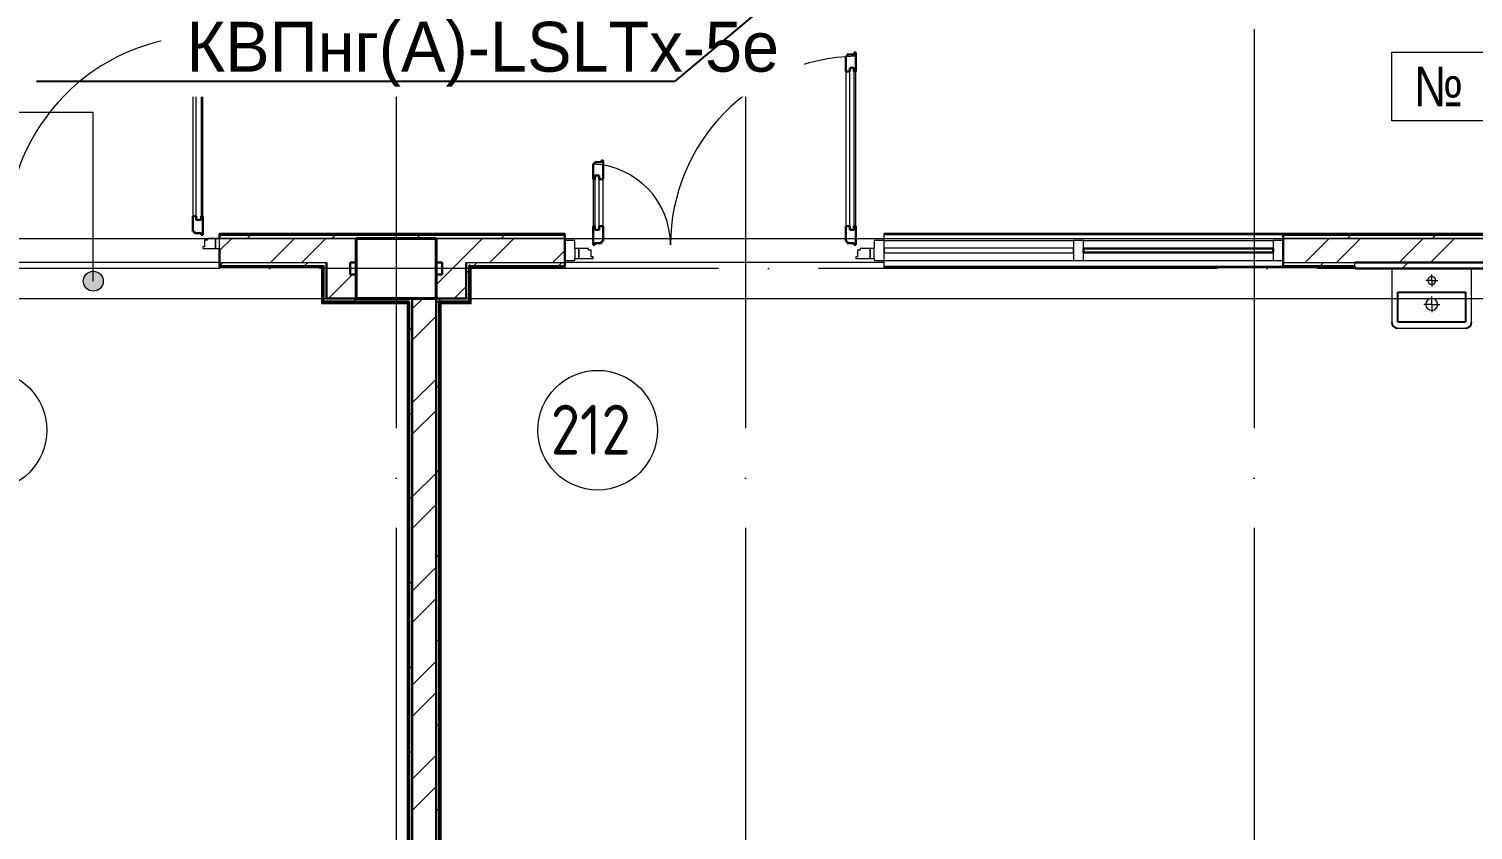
# Model space of a CAD drawing. Header units: millimetres. Extents: x -695119 to 412940, y -249585 to 622758.
# Drawn here: x 291100 to 298338, y 63646 to 67663 of the extents above; entities that cross this region are included whole.
import ezdxf
from ezdxf import colors
from ezdxf.entities.mleader import LeaderData, LeaderLine
from ezdxf.enums import TextEntityAlignment as Align
from ezdxf.math import Vec2, Vec3

# ---------------------------------------------------------------- set-up
doc = ezdxf.new("R2010")
doc.units = ezdxf.units.MM
doc.linetypes.add('ADSK_Линия сетки', pattern=[25, 20, -2.5, 0, -2.5])
doc.linetypes.add('ADSK_Сверху', pattern=[450, 300, -150])
for name, color, linetype, lineweight in [('1.АПС_текст', 7, 'Continuous', 15), ('_СС_КНС-Внешние связи', 250, 'Continuous', 30), ('Аннотация', 252, 'Continuous', 18), ('Витраж', 252, 'Continuous', 9), ('Двери', 8, 'Continuous', 9), ('Линии', 7, 'Continuous', 9), ('Марки помещений', 8, 'Continuous', 20), ('Несущие колонны', 252, 'Continuous', 18), ('Ограждение', 8, 'Continuous', 9), ('Оси', 252, 'Continuous', 9), ('Панели витража', 8, 'Continuous', 9), ('Стены наружные', 252, 'Continuous', 18), ('Стены разрез', 7, 'Continuous', 30), ('Стены штриховка', 7, 'Continuous', 9), ('ТХ Текст', 251, 'Continuous', 0)]:
    doc.layers.add(name, color=color, linetype=linetype, lineweight=lineweight)
doc.layers.add('Двери открывание', color=7, linetype='Continuous', lineweight=9, true_color=0xc0c0c0)
doc.layers.add('Узлы', color=7, linetype='Continuous')
doc.styles.add('Arial Narrow МОЙ', font='ARIALN.TTF', dxfattribs={"height": 2.5})
doc.styles.add('GOST Common_2', font='', dxfattribs={"width": 0.9, "height": 250})
doc.styles.add('Mipgost_5', font='', dxfattribs={"height": 250})
doc.styles.get('GOST Common_2').set_extended_font_data('GOST type B')
doc.styles.get('Mipgost_5').set_extended_font_data('Mipgost')

# ---------------------------------------------------------------- blocks, each defined once
blk = doc.blocks.new('план 2 этажа')
at = {"layer": 'Аннотация', "lineweight": 9, "true_color": 0x636466}
h = blk.add_hatch(color=251, dxfattribs=at)
edge = h.paths.add_edge_path()
edge.add_arc((291422.7, 66397.6), 50, 0, 360)
at = {"layer": 'Аннотация', "color": 251, "lineweight": 9, "true_color": 0x636466}
for p, q in [((291422.7, 67243.5), (291044.2, 67243.5)), ((291422.7, 66397.6), (291422.7, 67243.5))]:
    blk.add_line(p, q, dxfattribs=at)
blk.add_circle((291422.7, 66397.6), 50, dxfattribs=at)
at = {"layer": 'Витраж', "color": 251, "lineweight": 18, "true_color": 0x636466, "extrusion": (0, 0, -1)}
for p, q in [((293835.8, 66601.6), (293785.8, 66601.6)), ((293785.8, 66601.6), (293785.8, 66501.6)), ((293835.8, 66561.6), (293835.8, 66601.6)), ((295385.8, 66601.6), (295335.8, 66601.6)), ((295335.8, 66601.6), (295335.8, 66561.6)), ((295385.8, 66501.6), (295385.8, 66601.6)), ((296385.8, 66601.6), (296335.8, 66601.6)), ((296335.8, 66601.6), (296335.8, 66501.6)), ((296385.8, 66501.6), (296385.8, 66601.6)), ((293785.8, 66501.6), (293835.8, 66501.6)), ((293835.8, 66501.6), (293835.8, 66511.6)), ((295335.8, 66511.6), (295335.8, 66501.6)), ((295335.8, 66501.6), (295385.8, 66501.6)), ((296335.8, 66501.6), (296385.8, 66501.6))]:
    blk.add_line(p, q, dxfattribs=at)
at = {"layer": 'Витраж', "color": 251, "true_color": 0x636466}
for p, q in [((295385.8, 66601.6), (296335.8, 66601.6)), ((296385.8, 66601.6), (297335.8, 66601.6)), ((295385.8, 66501.6), (296335.8, 66501.6)), ((296385.8, 66501.6), (297335.8, 66501.6))]:
    blk.add_line(p, q, dxfattribs=at)
at = {"layer": 'Витраж', "color": 251, "lineweight": 18, "true_color": 0x636466}
for p, q in [((297385.8, 66601.6), (297335.8, 66601.6)), ((297335.8, 66601.6), (297335.8, 66501.6)), ((297385.8, 66501.6), (297385.8, 66601.6)), ((297335.8, 66501.6), (297385.8, 66501.6))]:
    blk.add_line(p, q, dxfattribs=at)
at = {"layer": 'Двери', "color": 251, "lineweight": 30, "true_color": 0x636466}
for p, q in [((291929.8, 67609.6), (291921.8, 67609.6)), ((291921.8, 67609.6), (291921.8, 67533.6)), ((291963.8, 67618.6), (291929.8, 67618.6)), ((291929.8, 67618.6), (291929.8, 67609.6)), ((291971.8, 67627.6), (291963.8, 67627.6)), ((291963.8, 67627.6), (291963.8, 67618.6)), ((291971.8, 67533.6), (291971.8, 67627.6)), ((291938.8, 67533.6), (291938.8, 67551.6)), ((291938.8, 67551.6), (291962.8, 67551.6)), ((291962.8, 67551.6), (291962.8, 67533.6)), ((295243.8, 67543.6), (295235.8, 67543.6)), ((295235.8, 67543.6), (295235.8, 67534.6)), ((295243.8, 67449.6), (295243.8, 67543.6)), ((291921.8, 67533.6), (291938.8, 67533.6)), ((291962.8, 67533.6), (291971.8, 67533.6)), ((295201.8, 67525.6), (295193.8, 67525.6)), ((295193.8, 67525.6), (295193.8, 67449.6)), ((295235.8, 67534.6), (295201.8, 67534.6)), ((295201.8, 67534.6), (295201.8, 67525.6)), ((295213.8, 67449.6), (295213.8, 67467.6)), ((295213.8, 67467.6), (295234.8, 67467.6)), ((295234.8, 67467.6), (295234.8, 67449.6)), ((295193.8, 67449.6), (295213.8, 67449.6)), ((295234.8, 67449.6), (295243.8, 67449.6)), ((293935.8, 66985.6), (293927.8, 66985.6)), ((293927.8, 66985.6), (293927.8, 66909.6)), ((293969.8, 66994.6), (293935.8, 66994.6)), ((293935.8, 66994.6), (293935.8, 66985.6)), ((293977.8, 67003.6), (293969.8, 67003.6)), ((293969.8, 67003.6), (293969.8, 66994.6)), ((293977.8, 66909.6), (293977.8, 67003.6)), ((293936.8, 66909.6), (293927.8, 66909.6)), ((293936.8, 66927.6), (293936.8, 66909.6)), ((293957.8, 66927.6), (293936.8, 66927.6)), ((293957.8, 66909.6), (293957.8, 66927.6)), ((293977.8, 66909.6), (293957.8, 66909.6)), ((291921.8, 66723.6), (291921.8, 66647.6)), ((291921.8, 66723.6), (291938.8, 66723.6)), ((291938.8, 66723.6), (291938.8, 66705.6)), ((291938.8, 66705.6), (291962.8, 66705.6)), ((291962.8, 66723.6), (291971.8, 66723.6)), ((291962.8, 66705.6), (291962.8, 66723.6)), ((291971.8, 66629.6), (291971.8, 66723.6)), ((293927.8, 66673.6), (293927.8, 66579.6)), ((293936.8, 66673.6), (293927.8, 66673.6)), ((293936.8, 66655.6), (293936.8, 66673.6)), ((293957.8, 66673.6), (293957.8, 66655.6)), ((293977.8, 66673.6), (293957.8, 66673.6)), ((293977.8, 66597.6), (293977.8, 66673.6)), ((295193.8, 66673.6), (295193.8, 66597.6)), ((295193.8, 66673.6), (295213.8, 66673.6)), ((295213.8, 66673.6), (295213.8, 66655.6)), ((295234.8, 66673.6), (295243.8, 66673.6)), ((295234.8, 66655.6), (295234.8, 66673.6)), ((295243.8, 66579.6), (295243.8, 66673.6)), ((291921.8, 66647.6), (291929.8, 66647.6)), ((291929.8, 66647.6), (291929.8, 66638.6)), ((291929.8, 66638.6), (291963.8, 66638.6)), ((291963.8, 66638.6), (291963.8, 66629.6)), ((291963.8, 66629.6), (291971.8, 66629.6)), ((293957.8, 66655.6), (293936.8, 66655.6)), ((293969.8, 66588.6), (293969.8, 66597.6)), ((293969.8, 66597.6), (293977.8, 66597.6)), ((295193.8, 66597.6), (295201.8, 66597.6)), ((295201.8, 66597.6), (295201.8, 66588.6)), ((295213.8, 66655.6), (295234.8, 66655.6)), ((293927.8, 66579.6), (293935.8, 66579.6)), ((293935.8, 66579.6), (293935.8, 66588.6)), ((293935.8, 66588.6), (293969.8, 66588.6)), ((295201.8, 66588.6), (295235.8, 66588.6)), ((295235.8, 66588.6), (295235.8, 66579.6)), ((295235.8, 66579.6), (295243.8, 66579.6))]:
    blk.add_line(p, q, dxfattribs=at)
at = {"layer": 'Двери', "color": 251, "true_color": 0x636466}
for p, q in [((291938.8, 66705.6), (291938.8, 67551.6)), ((291938.8, 67551.6), (291962.8, 67551.6)), ((291962.8, 67551.6), (291962.8, 66705.6)), ((291921.8, 67533.6), (291921.8, 66723.6)), ((291971.8, 66723.6), (291971.8, 67533.6)), ((295213.8, 66655.6), (295213.8, 67467.6)), ((295213.8, 67467.6), (295234.8, 67467.6)), ((295234.8, 67467.6), (295234.8, 66655.6)), ((295193.8, 67449.6), (295193.8, 66673.6)), ((295243.8, 66673.6), (295243.8, 67449.6)), ((293927.8, 66909.6), (293927.8, 66673.6)), ((293936.8, 66927.6), (293936.8, 66655.6)), ((293957.8, 66927.6), (293936.8, 66927.6)), ((293957.8, 66655.6), (293957.8, 66927.6)), ((293977.8, 66673.6), (293977.8, 66909.6)), ((291962.8, 66705.6), (291938.8, 66705.6)), ((291994.8, 66603.6), (291980.8, 66603.6)), ((291980.8, 66603.6), (291980.8, 66569.6)), ((291994.8, 66611.6), (291994.8, 66603.6)), ((292035.8, 66611.6), (291994.8, 66611.6)), ((292055.8, 66611.6), (292035.8, 66611.6)), ((292035.8, 66611.6), (292035.8, 66561.6)), ((292035.8, 66561.6), (292035.8, 66611.6)), ((292055.8, 66561.6), (292055.8, 66611.6)), ((293936.8, 66655.6), (293957.8, 66655.6)), ((295234.8, 66655.6), (295213.8, 66655.6)), ((291980.8, 66569.6), (291971.8, 66569.6)), ((291971.8, 66569.6), (291971.8, 66561.6)), ((291971.8, 66561.6), (292035.8, 66561.6)), ((292035.8, 66561.6), (292055.8, 66561.6)), ((293835.8, 66561.6), (293835.8, 66511.6)), ((293855.8, 66561.6), (293835.8, 66561.6)), ((293855.8, 66511.6), (293855.8, 66561.6)), ((293904.8, 66561.6), (293855.8, 66561.6)), ((293855.8, 66561.6), (293855.8, 66511.6)), ((293904.8, 66553.6), (293904.8, 66561.6)), ((293918.8, 66553.6), (293904.8, 66553.6)), ((293918.8, 66519.6), (293918.8, 66553.6)), ((295266.8, 66553.6), (295252.8, 66553.6)), ((295252.8, 66553.6), (295252.8, 66519.6)), ((295266.8, 66561.6), (295266.8, 66553.6)), ((295315.8, 66561.6), (295266.8, 66561.6)), ((295335.8, 66561.6), (295315.8, 66561.6)), ((295315.8, 66561.6), (295315.8, 66511.6)), ((295315.8, 66511.6), (295315.8, 66561.6)), ((295335.8, 66511.6), (295335.8, 66561.6)), ((293835.8, 66511.6), (293855.8, 66511.6)), ((293855.8, 66511.6), (293927.8, 66511.6)), ((293927.8, 66519.6), (293918.8, 66519.6)), ((293927.8, 66511.6), (293927.8, 66519.6)), ((295252.8, 66519.6), (295243.8, 66519.6)), ((295243.8, 66519.6), (295243.8, 66511.6)), ((295243.8, 66511.6), (295315.8, 66511.6)), ((295315.8, 66511.6), (295335.8, 66511.6))]:
    blk.add_line(p, q, dxfattribs=at)
at = {"layer": 'Двери открывание', "color": 251, "true_color": 0x636466}
for centre, radius, start, end in [((291989.8, 66629.6), 998, 91.03345, 180), ((295261.8, 66579.6), 946, 91.09026, 180), ((293909.8, 66579.6), 406, 0, 87.45896)]:
    blk.add_arc(centre, radius, start, end, dxfattribs=at)
at = {"layer": 'Линии', "color": 251, "linetype": 'ADSK_Сверху', "ltscale": 100, "true_color": 0x636466}
for p, q in [((279385.8, 66611.6), (312595.8, 66611.6)), ((279385.8, 66311.6), (312595.8, 66311.6))]:
    blk.add_line(p, q, dxfattribs=at)
at = {"layer": 'Марки помещений', "color": 251, "true_color": 0x636466}
for centre in [(290890, 65650.8), (293950.6, 65650.8)]:
    blk.add_circle(centre, 300, dxfattribs=at)
at = {"layer": 'Несущие колонны', "color": 251, "lineweight": 40, "true_color": 0x636466}
for p, q in [((292740.8, 66611.6), (293140.8, 66611.6)), ((292740.8, 66311.6), (292740.8, 66611.6)), ((293140.8, 66611.6), (292740.8, 66611.6)), ((293140.8, 66611.6), (293140.8, 66311.6)), ((292740.8, 66491.6), (292740.8, 66311.6)), ((293140.8, 66311.6), (293140.8, 66491.6)), ((293140.8, 66311.6), (292740.8, 66311.6)), ((292740.8, 66311.6), (293140.8, 66311.6))]:
    blk.add_line(p, q, dxfattribs=at)
at = {"layer": 'Несущие колонны', "color": 251, "true_color": 0x636466}
for p, q in [((292740.8, 66611.6), (292740.8, 66491.6)), ((293140.8, 66491.6), (293140.8, 66611.6))]:
    blk.add_line(p, q, dxfattribs=at)
at = {"layer": 'Ограждение', "color": 251, "true_color": 0x636466}
for p, q in [((292055.8, 66631.6), (292055.8, 66636.6)), ((293785.8, 66636.6), (292055.8, 66636.6)), ((293785.8, 66636.6), (293785.8, 66631.6)), ((295385.8, 66631.6), (295385.8, 66636.6)), ((301485.8, 66636.6), (295385.8, 66636.6)), ((292055.8, 66466.6), (292055.8, 66471.6)), ((292055.8, 66466.6), (292565.8, 66466.6)), ((292565.8, 66466.6), (292570.8, 66471.6)), ((292565.8, 66466.6), (292565.8, 66286.6)), ((293310.8, 66471.6), (293315.8, 66466.6)), ((293315.8, 66466.6), (293785.8, 66466.6)), ((293315.8, 66286.6), (293315.8, 66466.6)), ((293785.8, 66471.6), (293785.8, 66466.6)), ((295385.8, 66466.6), (295385.8, 66471.6)), ((295385.8, 66466.6), (297745.8, 66466.6)), ((292565.8, 66286.6), (292570.8, 66291.6)), ((292565.8, 66286.6), (292995.8, 66286.6)), ((293000.8, 66291.6), (292995.8, 66286.6)), ((292995.8, 66286.6), (292995.8, 60496.6)), ((293165.8, 66286.6), (293160.8, 66291.6)), ((293165.8, 60496.6), (293165.8, 66286.6)), ((293165.8, 66286.6), (293315.8, 66286.6)), ((293315.8, 66286.6), (293310.8, 66291.6))]:
    blk.add_line(p, q, dxfattribs=at)
at = {"layer": 'Оси', "color": 251, "linetype": 'ADSK_Линия сетки', "ltscale": 100, "true_color": 0x636466}
for p, q in [((292940.8, 112662.3), (292940.8, 46685.5)), ((294690.8, 112662.3), (294690.8, 46685.5)), ((297240.8, 112662.3), (297240.8, 46685.5)), ((332058.1, 66461.6), (255080.8, 66461.6))]:
    blk.add_line(p, q, dxfattribs=at)
at = {"layer": 'Панели витража', "color": 251, "lineweight": 18, "true_color": 0x636466}
for p, q in [((296335.8, 66564.1), (295385.8, 66564.1)), ((295385.8, 66564.1), (295385.8, 66539.1)), ((295385.8, 66539.1), (296335.8, 66539.1)), ((296335.8, 66539.1), (296335.8, 66564.1))]:
    blk.add_line(p, q, dxfattribs=at)
at = {"layer": 'Стены наружные', "color": 251, "true_color": 0x636466}
for p, q in [((290986.8, 66611.6), (291994.8, 66611.6)), ((292740.8, 66491.6), (292740.8, 66611.6)), ((293140.8, 66611.6), (293140.8, 66491.6)), ((293785.8, 66611.6), (293927.8, 66611.6)), ((293977.8, 66611.6), (295193.8, 66611.6)), ((295243.8, 66611.6), (295385.8, 66611.6)), ((295385.8, 66601.6), (295385.8, 66631.6)), ((295385.8, 66631.6), (297385.8, 66631.6)), ((292055.8, 66491.6), (290925.8, 66491.6)), ((295385.8, 66491.6), (293785.8, 66491.6)), ((295385.8, 66471.6), (295385.8, 66501.6)), ((297385.8, 66471.6), (295385.8, 66471.6))]:
    blk.add_line(p, q, dxfattribs=at)
at = {"layer": 'Стены наружные', "color": 251, "lineweight": 30, "true_color": 0x636466}
for p, q in [((292055.8, 66631.6), (292055.8, 66611.6)), ((293785.8, 66631.6), (292055.8, 66631.6)), ((292740.8, 66611.6), (293140.8, 66611.6)), ((293785.8, 66471.6), (293785.8, 66631.6)), ((297385.8, 66631.6), (297385.8, 66471.6)), ((301455.8, 66631.6), (297385.8, 66631.6)), ((292055.8, 66561.6), (292055.8, 66471.6)), ((292055.8, 66471.6), (292570.8, 66471.6)), ((292570.8, 66471.6), (292570.8, 66291.6)), ((292575.8, 66476.6), (292575.8, 66296.6)), ((292590.8, 66491.6), (292590.8, 66311.6)), ((292710.8, 66491.6), (292740.8, 66491.6)), ((292710.8, 66431.6), (292710.8, 66491.6)), ((293140.8, 66491.6), (293170.8, 66491.6)), ((293170.8, 66491.6), (293170.8, 66431.6)), ((293290.8, 66311.6), (293290.8, 66491.6)), ((293305.8, 66476.6), (293310.8, 66476.6)), ((293305.8, 66296.6), (293305.8, 66476.6)), ((293310.8, 66291.6), (293310.8, 66471.6)), ((293310.8, 66471.6), (293785.8, 66471.6)), ((297385.8, 66471.6), (297745.8, 66471.6)), ((297745.8, 66491.6), (298520.8, 66491.6)), ((297745.8, 66471.6), (297745.8, 66461.6)), ((297745.8, 66461.6), (298500.8, 66461.6)), ((292740.8, 66431.6), (292710.8, 66431.6)), ((292740.8, 66311.6), (292740.8, 66431.6)), ((293140.8, 66431.6), (293140.8, 60486.6)), ((293170.8, 66431.6), (293140.8, 66431.6)), ((292590.8, 66311.6), (293140.8, 66311.6)), ((293020.8, 60486.6), (293020.8, 66311.6)), ((293290.8, 66311.6), (293140.8, 66311.6)), ((292570.8, 66291.6), (293000.8, 66291.6)), ((292575.8, 66296.6), (293005.8, 66296.6)), ((293000.8, 66291.6), (293000.8, 60496.6)), ((293005.8, 66296.6), (293005.8, 60491.6)), ((293155.8, 60491.6), (293155.8, 66296.6)), ((293155.8, 66296.6), (293305.8, 66296.6)), ((293160.8, 60496.6), (293160.8, 66291.6)), ((293160.8, 66291.6), (293310.8, 66291.6))]:
    blk.add_line(p, q, dxfattribs=at)
at = {"layer": 'Стены наружные', "color": 251, "linetype": 'Continuous', "lineweight": 9, "true_color": 0x636466}
for p, q in [((292055.8, 66551), (292116.4, 66611.6)), ((292067.2, 66626.6), (292072.2, 66631.6)), ((292138, 66626.6), (292143, 66631.6)), ((292193.7, 66611.6), (292208.7, 66626.6)), ((292208.7, 66626.6), (292213.7, 66631.6)), ((292279.4, 66626.6), (292284.4, 66631.6)), ((292310.7, 66491.6), (292430.7, 66611.6)), ((292350.1, 66626.6), (292355.1, 66631.6)), ((292420.8, 66626.6), (292425.8, 66631.6)), ((292467.9, 66491.6), (292587.9, 66611.6)), ((292491.5, 66626.6), (292496.5, 66631.6)), ((292562.2, 66626.6), (292567.2, 66631.6)), ((292617.9, 66611.6), (292632.9, 66626.6)), ((292632.9, 66626.6), (292637.9, 66631.6)), ((292703.6, 66626.6), (292708.6, 66631.6)), ((292774.3, 66626.6), (292779.3, 66631.6)), ((292845.1, 66626.6), (292850.1, 66631.6)), ((292915.8, 66626.6), (292920.8, 66631.6)), ((292986.5, 66626.6), (292991.5, 66631.6)), ((293042.2, 66611.6), (293057.2, 66626.6)), ((293057.2, 66626.6), (293062.2, 66631.6)), ((293127.9, 66626.6), (293132.9, 66631.6)), ((293198.6, 66626.6), (293203.6, 66631.6)), ((293253.6, 66491.6), (293373.6, 66611.6)), ((293269.3, 66626.6), (293274.3, 66631.6)), ((293340, 66626.6), (293345, 66631.6)), ((293410.7, 66626.6), (293415.7, 66631.6)), ((293410.8, 66491.6), (293530.8, 66611.6)), ((293466.5, 66611.6), (293481.5, 66626.6)), ((293481.5, 66626.6), (293486.5, 66631.6)), ((293552.2, 66626.6), (293557.2, 66631.6)), ((293622.9, 66626.6), (293627.9, 66631.6)), ((293693.6, 66626.6), (293698.6, 66631.6)), ((293764.3, 66626.6), (293769.3, 66631.6)), ((297441.3, 66626.6), (297446.3, 66631.6)), ((297496.8, 66491.6), (297616.8, 66611.6)), ((297512, 66626.6), (297517, 66631.6)), ((297582.7, 66626.6), (297587.7, 66631.6)), ((297653.4, 66626.6), (297658.4, 66631.6)), ((297654, 66491.6), (297774, 66611.6)), ((297709.1, 66611.6), (297724.1, 66626.6)), ((297724.1, 66626.6), (297729.1, 66631.6)), ((297794.8, 66626.6), (297799.8, 66631.6)), ((297865.5, 66626.6), (297870.5, 66631.6)), ((297936.2, 66626.6), (297941.2, 66631.6)), ((297968.3, 66491.6), (298088.3, 66611.6)), ((298006.9, 66626.6), (298011.9, 66631.6)), ((298077.6, 66626.6), (298082.6, 66631.6)), ((298125.4, 66491.6), (298245.4, 66611.6)), ((298133.4, 66611.6), (298148.4, 66626.6)), ((298148.4, 66626.6), (298153.4, 66631.6)), ((298219.1, 66626.6), (298224.1, 66631.6)), ((298289.8, 66626.6), (298294.8, 66631.6)), ((293725.1, 66491.6), (293785.8, 66552.3)), ((292055.8, 66473.8), (292058.7, 66476.6)), ((292058.7, 66476.6), (292073.7, 66491.6)), ((292124.4, 66471.6), (292129.4, 66476.6)), ((292195.1, 66471.6), (292200.1, 66476.6)), ((292265.8, 66471.6), (292270.8, 66476.6)), ((292336.5, 66471.6), (292341.5, 66476.6)), ((292407.2, 66471.6), (292412.2, 66476.6)), ((292477.9, 66471.6), (292482.9, 66476.6)), ((292482.9, 66476.6), (292497.9, 66491.6)), ((292548.6, 66471.6), (292553.6, 66476.6)), ((293193.6, 66431.6), (293253.6, 66491.6)), ((293290.8, 66436), (293305.8, 66451)), ((293305.8, 66451), (293310.8, 66456)), ((293326.5, 66471.6), (293331.5, 66476.6)), ((293331.5, 66476.6), (293346.5, 66491.6)), ((293397.2, 66471.6), (293402.2, 66476.6)), ((293467.9, 66471.6), (293472.9, 66476.6)), ((293538.6, 66471.6), (293543.6, 66476.6)), ((293609.3, 66471.6), (293614.3, 66476.6)), ((293680, 66471.6), (293685, 66476.6)), ((293750.7, 66471.6), (293755.7, 66476.6)), ((293755.7, 66476.6), (293770.7, 66491.6)), ((297427.7, 66471.6), (297432.7, 66476.6)), ((297498.4, 66471.6), (297503.4, 66476.6)), ((297569.1, 66471.6), (297574.1, 66476.6)), ((297574.1, 66476.6), (297589.1, 66491.6)), ((297639.8, 66471.6), (297644.8, 66476.6)), ((297710.5, 66471.6), (297715.5, 66476.6)), ((297983.4, 66461.6), (298013.4, 66491.6)), ((292570.8, 66423.1), (292575.8, 66428.1)), ((292602.2, 66311.6), (292722.2, 66431.6)), ((293140.8, 66378.8), (293193.6, 66431.6)), ((293305.8, 66380.3), (293310.8, 66385.3)), ((292570.8, 66352.4), (292575.8, 66357.4)), ((292727.2, 66296.6), (292742.2, 66311.6)), ((293020.8, 66258.8), (293073.6, 66311.6)), ((293155.8, 66301), (293166.5, 66311.6)), ((293230.8, 66311.6), (293290.8, 66371.6)), ((293305.8, 66309.6), (293310.8, 66314.6)), ((292580.8, 66291.6), (292585.8, 66296.6)), ((292651.5, 66291.6), (292656.5, 66296.6)), ((292722.2, 66291.6), (292727.2, 66296.6)), ((292792.9, 66291.6), (292797.9, 66296.6)), ((292863.6, 66291.6), (292868.6, 66296.6)), ((292934.3, 66291.6), (292939.3, 66296.6)), ((293000.8, 66287.4), (293005, 66291.6)), ((293005, 66291.6), (293005.8, 66292.4)), ((293140.8, 66286), (293155.8, 66301)), ((293155.8, 66230.3), (293160.8, 66235.3)), ((293217.2, 66291.6), (293222.2, 66296.6)), ((293287.9, 66291.6), (293292.9, 66296.6)), ((293000.8, 66216.7), (293005.8, 66221.7)), ((293005.8, 66151), (293020.8, 66166)), ((293020.8, 66101.6), (293140.8, 66221.6)), ((293155.8, 66159.6), (293160.8, 66164.6)), ((293000.8, 66146), (293005.8, 66151)), ((293155.8, 66088.9), (293160.8, 66093.9)), ((293000.8, 66075.3), (293005.8, 66080.3)), ((293155.8, 66018.2), (293160.8, 66023.2)), ((293000.8, 66004.6), (293005.8, 66009.6)), ((293155.8, 65947.4), (293160.8, 65952.4)), ((293000.8, 65933.9), (293005.8, 65938.9)), ((293020.8, 65787.3), (293140.8, 65907.3)), ((293140.8, 65861.7), (293155.8, 65876.7)), ((293155.8, 65876.7), (293160.8, 65881.7)), ((293000.8, 65863.2), (293005.8, 65868.2)), ((293155.8, 65806), (293160.8, 65811)), ((293000.8, 65792.4), (293005.8, 65797.4)), ((293000.8, 65721.7), (293005.8, 65726.7)), ((293005.8, 65726.7), (293020.8, 65741.7)), ((293020.8, 65630.2), (293140.8, 65750.2)), ((293155.8, 65735.3), (293160.8, 65740.3)), ((293000.8, 65651), (293005.8, 65656)), ((293155.8, 65664.6), (293160.8, 65669.6)), ((293000.8, 65580.3), (293005.8, 65585.3)), ((293155.8, 65593.9), (293160.8, 65598.9)), ((293000.8, 65509.6), (293005.8, 65514.6)), ((293155.8, 65523.2), (293160.8, 65528.2)), ((293000.8, 65438.9), (293005.8, 65443.9)), ((293140.8, 65437.5), (293155.8, 65452.5)), ((293155.8, 65452.5), (293160.8, 65457.5)), ((293000.8, 65368.2), (293005.8, 65373.2)), ((293020.8, 65315.9), (293140.8, 65435.9)), ((293155.8, 65381.8), (293160.8, 65386.8)), ((293000.8, 65297.5), (293005.8, 65302.5)), ((293005.8, 65302.5), (293020.8, 65317.5)), ((293155.8, 65311), (293160.8, 65316)), ((293000.8, 65226.8), (293005.8, 65231.8)), ((293020.8, 65158.7), (293140.8, 65278.7)), ((293155.8, 65240.3), (293160.8, 65245.3)), ((293000.8, 65156), (293005.8, 65161)), ((293155.8, 65169.6), (293160.8, 65174.6)), ((293000.8, 65085.3), (293005.8, 65090.3)), ((293155.8, 65098.9), (293160.8, 65103.9)), ((293000.8, 65014.6), (293005.8, 65019.6)), ((293140.8, 65013.2), (293155.8, 65028.2)), ((293155.8, 65028.2), (293160.8, 65033.2)), ((293000.8, 64943.9), (293005.8, 64948.9)), ((293020.8, 64844.4), (293140.8, 64964.4)), ((293155.8, 64957.5), (293160.8, 64962.5)), ((293000.8, 64873.2), (293005.8, 64878.2)), ((293005.8, 64878.2), (293020.8, 64893.2)), ((293155.8, 64886.8), (293160.8, 64891.8)), ((293000.8, 64802.5), (293005.8, 64807.5)), ((293020.8, 64687.3), (293140.8, 64807.3)), ((293155.8, 64816.1), (293160.8, 64821.1)), ((293000.8, 64731.8), (293005.8, 64736.8)), ((293155.8, 64745.4), (293160.8, 64750.4)), ((293000.8, 64661.1), (293005.8, 64666.1)), ((293155.8, 64674.7), (293160.8, 64679.7)), ((293000.8, 64590.4), (293005.8, 64595.4)), ((293140.8, 64588.9), (293155.8, 64603.9)), ((293155.8, 64603.9), (293160.8, 64608.9)), ((293000.8, 64519.7), (293005.8, 64524.7)), ((293155.8, 64533.2), (293160.8, 64538.2)), ((293000.8, 64448.9), (293005.8, 64453.9)), ((293005.8, 64453.9), (293020.8, 64468.9)), ((293020.8, 64373), (293140.8, 64493)), ((293155.8, 64462.5), (293160.8, 64467.5)), ((293000.8, 64378.2), (293005.8, 64383.2)), ((293155.8, 64391.8), (293160.8, 64396.8)), ((293000.8, 64307.5), (293005.8, 64312.5)), ((293020.8, 64215.8), (293140.8, 64335.8)), ((293155.8, 64321.1), (293160.8, 64326.1)), ((293000.8, 64236.8), (293005.8, 64241.8)), ((293155.8, 64250.4), (293160.8, 64255.4)), ((293000.8, 64166.1), (293005.8, 64171.1)), ((293140.8, 64164.7), (293155.8, 64179.7)), ((293155.8, 64179.7), (293160.8, 64184.7)), ((293000.8, 64095.4), (293005.8, 64100.4)), ((293155.8, 64109), (293160.8, 64114)), ((293000.8, 64024.7), (293005.8, 64029.7)), ((293005.8, 64029.7), (293020.8, 64044.7)), ((293020.8, 63901.5), (293140.8, 64021.5)), ((293155.8, 64038.3), (293160.8, 64043.3)), ((293000.8, 63954), (293005.8, 63959)), ((293155.8, 63967.5), (293160.8, 63972.5)), ((293000.8, 63883.3), (293005.8, 63888.3)), ((293020.8, 63744.3), (293140.8, 63864.3)), ((293155.8, 63896.8), (293160.8, 63901.8)), ((293000.8, 63812.5), (293005.8, 63817.5)), ((293155.8, 63826.1), (293160.8, 63831.1)), ((293000.8, 63741.8), (293005.8, 63746.8)), ((293140.8, 63740.4), (293155.8, 63755.4)), ((293155.8, 63755.4), (293160.8, 63760.4)), ((293000.8, 63671.1), (293005.8, 63676.1)), ((293155.8, 63684.7), (293160.8, 63689.7))]:
    blk.add_line(p, q, dxfattribs=at)
at = {"layer": 'Стены разрез', "color": 251, "true_color": 0x636466}
for p, q in [((297335.8, 66561.6), (296385.8, 66561.6)), ((296385.8, 66561.6), (296385.8, 66541.6)), ((296385.8, 66541.6), (297335.8, 66541.6)), ((297335.8, 66541.6), (297335.8, 66561.6))]:
    blk.add_line(p, q, dxfattribs=at)
at = {"layer": 'Стены штриховка', "color": 251, "true_color": 0x636466}
for p, q in [((293785.8, 66626.6), (292055.8, 66626.6)), ((292740.8, 66611.6), (292055.8, 66611.6)), ((293785.8, 66611.6), (293140.8, 66611.6)), ((301455.8, 66626.6), (297385.8, 66626.6)), ((298840.8, 66611.6), (297385.8, 66611.6)), ((292055.8, 66491.6), (292590.8, 66491.6)), ((292055.8, 66476.6), (292575.8, 66476.6)), ((293290.8, 66491.6), (293785.8, 66491.6)), ((293310.8, 66476.6), (293785.8, 66476.6)), ((297385.8, 66491.6), (297745.8, 66491.6)), ((297385.8, 66476.6), (297745.8, 66476.6)), ((297745.8, 66471.6), (297745.8, 66491.6))]:
    blk.add_line(p, q, dxfattribs=at)
at = {"layer": 'Узлы', "color": 251, "lineweight": 9, "true_color": 0x636466}
for p, q in [((297930.8, 66461.6), (297930.8, 66191.6)), ((298330.8, 66191.6), (298330.8, 66461.6)), ((298130.8, 66401.6), (298100.8, 66401.6)), ((298130.8, 66401.6), (298130.8, 66431.6)), ((298130.8, 66401.6), (298130.8, 66371.6)), ((298130.8, 66401.6), (298160.8, 66401.6)), ((298130.8, 66281.6), (298130.8, 66321.6)), ((298130.8, 66281.6), (298090.8, 66281.6)), ((298130.8, 66281.6), (298130.8, 66241.6)), ((298130.8, 66281.6), (298170.8, 66281.6)), ((297960.8, 66161.6), (298130.8, 66161.6)), ((298130.8, 66161.6), (298300.8, 66161.6))]:
    blk.add_line(p, q, dxfattribs=at)
at = {"layer": 'Узлы', "color": 251, "true_color": 0x636466}
for p, q in [((297960.8, 66191.6), (297960.8, 66342.6)), ((297960.8, 66342.6), (298300.8, 66342.6)), ((298300.8, 66342.6), (298300.8, 66191.6)), ((298300.8, 66191.6), (297960.8, 66191.6))]:
    blk.add_line(p, q, dxfattribs=at)
at = {"layer": 'Узлы', "color": 251, "lineweight": 9, "true_color": 0x636466}
for centre, radius, start, end in [((298130.8, 66401.6), 20, 90, 180.01158), ((298130.8, 66401.6), 20, 180, 270), ((298130.8, 66401.6), 20, 0, 90), ((298130.8, 66401.6), 20, 270, 0), ((298130.8, 66281.6), 30, 90, 180.00772), ((298130.8, 66281.6), 30, 0, 90), ((298130.8, 66281.6), 30, 180, 270), ((298130.8, 66281.6), 30, 270, 0)]:
    blk.add_arc(centre, radius, start, end, dxfattribs=at)
at = {"layer": 'Узлы', "color": 251, "true_color": 0x636466}
for centre, start, end in [((297960.8, 66191.6), 180, 270), ((298300.8, 66191.6), 270, 0)]:
    blk.add_arc(centre, 30, start, end, dxfattribs=at)
at = {"layer": 'Марки помещений', "color": 251, "true_color": 0x636466, "style": 'GOST Common_2', "width": 0.9}
blk.add_text('212', height=250, dxfattribs=at).set_placement((293715.7, 65528.5))
blk = doc.blocks.new('план Новый корпус (не печатать) 2$0$_Dot')
at = {"color": 251, "linetype": 'ByBlock', "lineweight": -2}
blk.add_line((-0.5, 0), (-1, 0), dxfattribs=at)
at = {"color": 251, "linetype": 'ByBlock', "const_width": 0.5}
blk.add_lwpolyline([(-0.25, 0, 1), (0.25, 0, 1)], format="xyb", close=True, dxfattribs=at)

msp = doc.modelspace()

# ---------------------------------------------------------------- linework, layer by layer
at = {"layer": '_СС_КНС-Внешние связи', "lineweight": 0}
msp.add_lwpolyline([(297930.418, 67545.304), (298465.954, 67545.304), (298465.954, 67202.03), (297930.418, 67202.03)], close=True, dxfattribs=at)

# ---------------------------------------------------------------- block references
msp.add_blockref('план 2 этажа', (0, 0))

# ---------------------------------------------------------------- texts
at = {"layer": '1.АПС_текст', "color": 7, "style": 'Arial Narrow МОЙ'}
msp.add_text('№', height=200, dxfattribs=at).set_placement((298164.676, 67373.933), align=Align.MIDDLE_CENTER)

# ---------------------------------------------------------------- next in the draw order: leaders
at = {"layer": 'ТХ Текст', "color": 251, "ltscale": 100}
ml = msp.add_multileader_mtext('Standard', dxfattribs=at)
ml.set_content('{\\C256;КВПнг(А)-LSLTx-5е}', color=251, style='Mipgost_5')
ml.set_leader_properties(color=251)
ml.set_arrow_properties(name='план Новый корпус (не печатать) 2$0$_Dot')
ml.build(insert=Vec2(0, 0))
ml.multileader.update_dxf_attribs({"text_left_attachment_type": 6, "text_right_attachment_type": 6, "dogleg_length": 103.837, "arrow_head_size": 10})
ctx = ml.context
ctx.base_point, ctx.char_height, ctx.arrow_head_size, ctx.landing_gap_size, ctx.plane_origin = Vec3(291889.002, 67398.12), 250, 10, 0.09, Vec3(316536.942, 94568.812)
ctx.left_attachment, ctx.right_attachment = 6, 6
notes = []
notes.append((ctx, [(1, (1, 1, 0), (294336.055, 67398.12), (-1, 0), 103.837, [(3, [(295064.762, 68009.924)], 0, [])])]))
ctx.mtext.insert, ctx.mtext.flow_direction = Vec3(291889.092, 67698.12), 5
ctx.mtext.has_bg_fill, ctx.mtext.bg_color, ctx.mtext.bg_scale_factor, ctx.mtext.bg_transparency, ctx.mtext.use_window_bg_color = 1, -1027028792, 1.5, 0, 1
for ctx, leaders in notes:
    for number, flags, end, landing, length, lines in leaders:
        leader = LeaderData()
        leader.index, (leader.has_last_leader_line, leader.has_dogleg_vector, leader.attachment_direction) = number, flags
        leader.last_leader_point, leader.dogleg_vector, leader.dogleg_length = Vec3(end), Vec3(landing), length
        for number, points, colour, breaks in lines:
            line = LeaderLine()
            line.index, line.vertices, line.color, line.breaks = number, Vec3.list(points), colors.encode_raw_color(colour), breaks
            leader.lines.append(line)
        ctx.leaders.append(leader)

doc.saveas('drawing.dxf')
